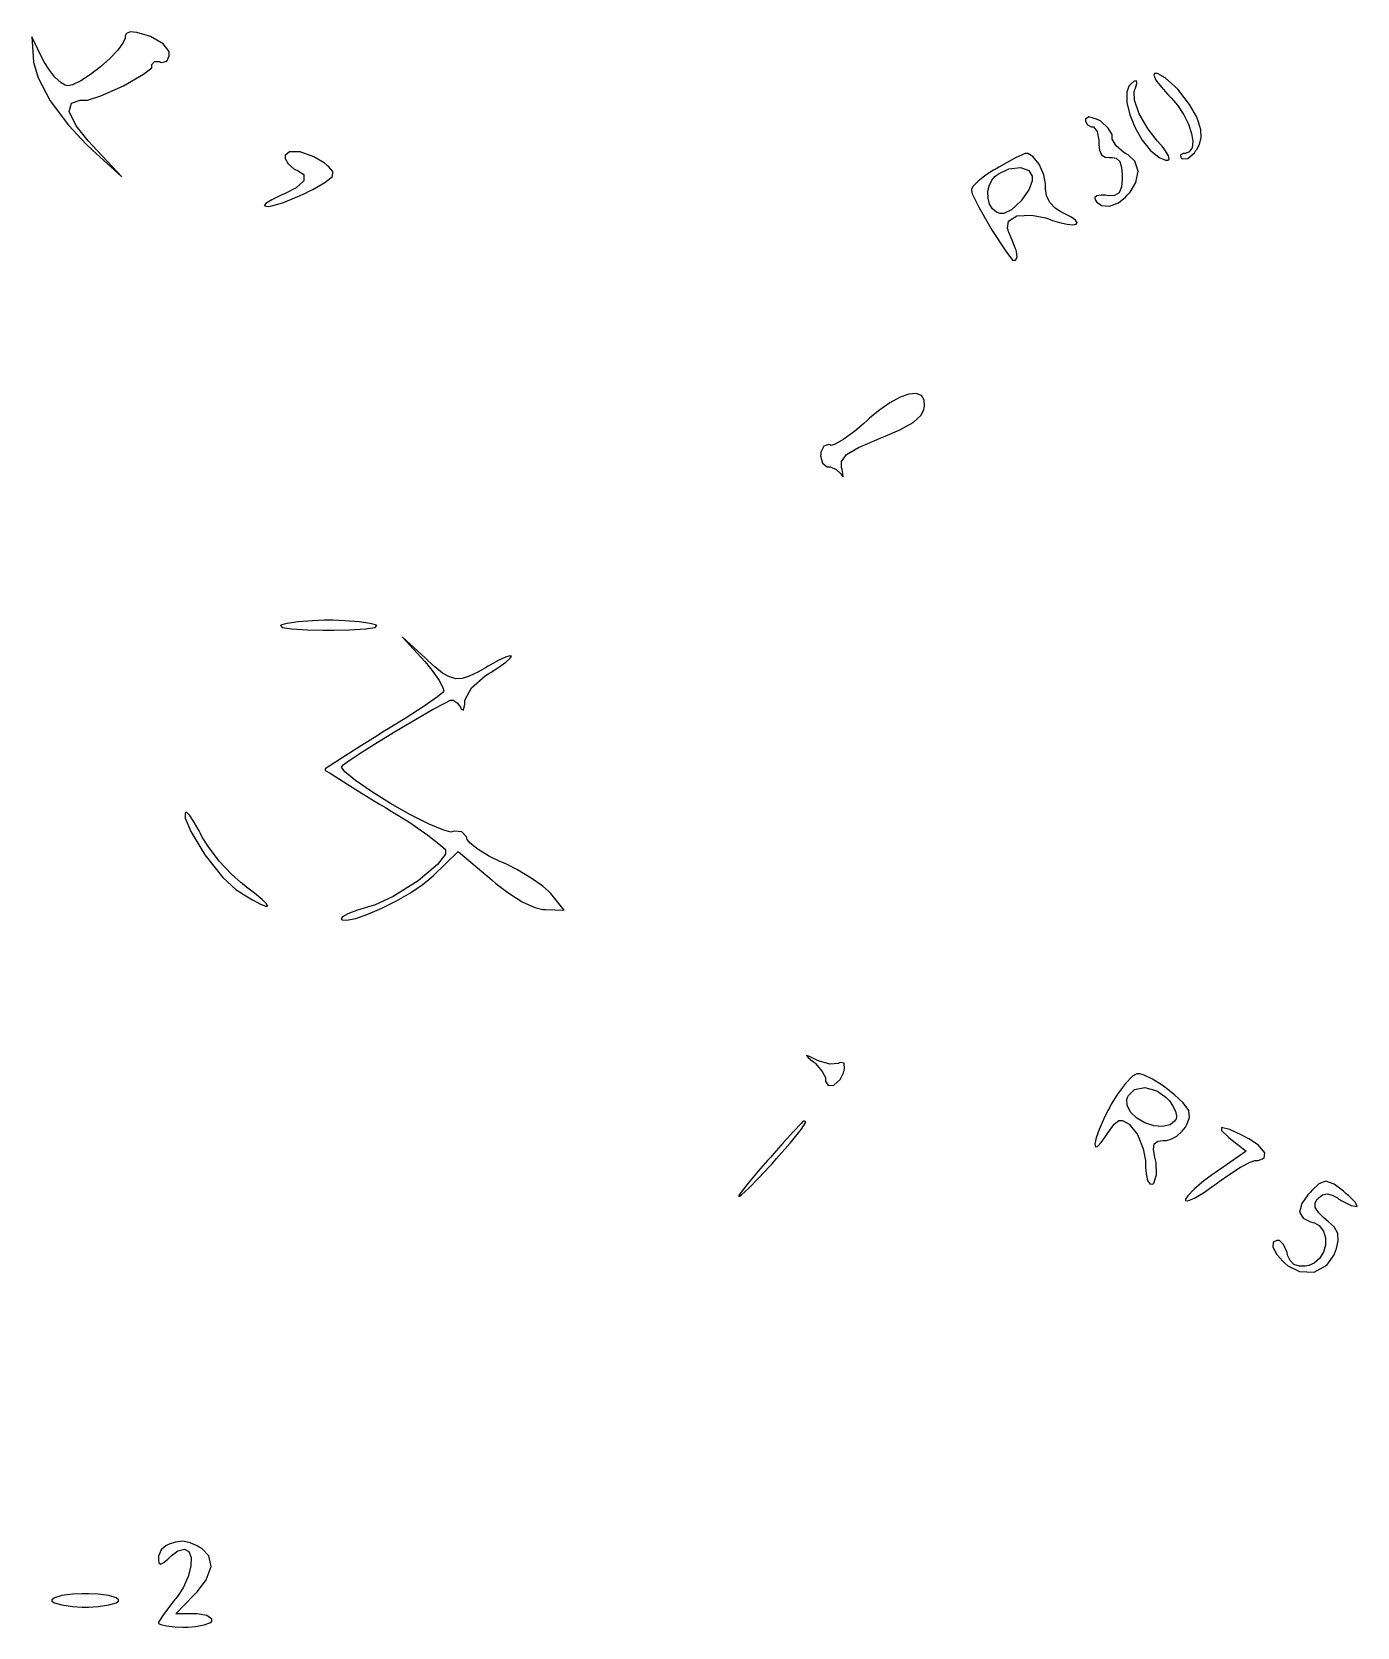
# Model space of a CAD drawing. Extents: x 0 to 8.8, y 0 to 10.9.
# Drawn here: x 4.38 to 8.79, y 0.11 to 5.42 of the extents above; entities that cross this region are included whole.
import ezdxf

# ---------------------------------------------------------------- set-up
doc = ezdxf.new("R2010")
doc.units = 0
doc.layers.get('0').update_dxf_attribs({"linetype": 'CONTINUOUS'})

msp = doc.modelspace()

# ---------------------------------------------------------------- linework, layer by layer
at = {"color": 0}
for p, q in [((4.70469, 5.4241), (4.69254, 5.41932)), ((4.72726, 5.42176), (4.70469, 5.4241)), ((4.41558, 5.32986), (4.37776, 5.40767)), ((4.37776, 5.40767), (4.38222, 5.34099)), ((4.68213, 5.38824), (4.66396, 5.36328)), ((4.68892, 5.40283), (4.68213, 5.38824)), ((4.69254, 5.41932), (4.68892, 5.4106)), ((4.68892, 5.4106), (4.68892, 5.40767)), ((4.68892, 5.40767), (4.68892, 5.40283)), ((4.75358, 5.41488), (4.72726, 5.42176)), ((4.76221, 5.41211), (4.75358, 5.41488)), ((4.77328, 5.40826), (4.76221, 5.41211)), ((4.81554, 5.38433), (4.77328, 5.40826)), ((4.83556, 5.35851), (4.81554, 5.38433)), ((4.38222, 5.34099), (4.38351, 5.3234)), ((4.38351, 5.3234), (4.39903, 5.27149)), ((4.41965, 5.32206), (4.41558, 5.32986)), ((4.43392, 5.29953), (4.41965, 5.32206)), ((4.63753, 5.33544), (4.60607, 5.3074)), ((4.66396, 5.36328), (4.63753, 5.33544)), ((4.77778, 5.31543), (4.78635, 5.32519)), ((4.78635, 5.32519), (4.80274, 5.32493)), ((4.80274, 5.32493), (4.80664, 5.32324)), ((4.80664, 5.32324), (4.81049, 5.32161)), ((4.81049, 5.32161), (4.82693, 5.32656)), ((4.82693, 5.32656), (4.83556, 5.34407)), ((4.83556, 5.34988), (4.83556, 5.35851)), ((4.83556, 5.34407), (4.83556, 5.34988)), ((4.39903, 5.27149), (4.43858, 5.19467)), ((4.45443, 5.27349), (4.43392, 5.29953)), ((4.47493, 5.25461), (4.45443, 5.27349)), ((4.57275, 5.28174), (4.54075, 5.26112)), ((4.60607, 5.3074), (4.57275, 5.28174)), ((4.68332, 5.24436), (4.74951, 5.28282)), ((4.74951, 5.28282), (4.77778, 5.30479)), ((4.77778, 5.31212), (4.77778, 5.31543)), ((4.77778, 5.30479), (4.77778, 5.31212)), ((8.11897, 5.28543), (8.11604, 5.27957)), ((8.11604, 5.27957), (8.12358, 5.26351)), ((8.12001, 5.28543), (8.11897, 5.28543)), ((8.12869, 5.28543), (8.12001, 5.28543)), ((8.12358, 5.26351), (8.14154, 5.23953)), ((8.15474, 5.27078), (8.12869, 5.28543)), ((8.19635, 5.23324), (8.15474, 5.27078)), ((4.48844, 5.24642), (4.47493, 5.25461)), ((4.49333, 5.24544), (4.48844, 5.24642)), ((4.49789, 5.24447), (4.49333, 5.24544)), ((4.51318, 5.24815), (4.49789, 5.24447)), ((4.54075, 5.26112), (4.51318, 5.24815)), ((4.56342, 5.19656), (4.6071, 5.21089)), ((4.6071, 5.21089), (4.68332, 5.24436)), ((8.03321, 5.24333), (8.02604, 5.22353)), ((8.02604, 5.22353), (8.02626, 5.18875)), ((8.03776, 5.24767), (8.03321, 5.24333)), ((8.04085, 5.25108), (8.03776, 5.24767)), ((8.05143, 5.26025), (8.04085, 5.25108)), ((8.05051, 5.22424), (8.05333, 5.2321)), ((8.05214, 5.19706), (8.05051, 5.22424)), ((8.05886, 5.26156), (8.05143, 5.26025)), ((8.05333, 5.2321), (8.05524, 5.23699)), ((8.05524, 5.23699), (8.05963, 5.25206)), ((8.05963, 5.25206), (8.05886, 5.26156)), ((8.14154, 5.23953), (8.16174, 5.21707)), ((8.16174, 5.21707), (8.16889, 5.2099)), ((8.23589, 5.18235), (8.19635, 5.23324)), ((4.43858, 5.19467), (4.4994, 5.11322)), ((4.5019, 5.15853), (4.50965, 5.18707)), ((4.52544, 5.11128), (4.5019, 5.15853)), ((4.50965, 5.18707), (4.53907, 5.19656)), ((4.53907, 5.19656), (4.54889, 5.19656)), ((4.54889, 5.19656), (4.56342, 5.19656)), ((8.02626, 5.18875), (8.03629, 5.14774)), ((8.06749, 5.15158), (8.05214, 5.19706)), ((8.16889, 5.2099), (8.17583, 5.20296)), ((8.17583, 5.20296), (8.19493, 5.18001)), ((8.19493, 5.18001), (8.21619, 5.14817)), ((8.25906, 5.14199), (8.23589, 5.18235)), ((4.4994, 5.11322), (4.55875, 5.04958)), ((4.56543, 5.06108), (4.52544, 5.11128)), ((7.89942, 5.1416), (7.88889, 5.13282)), ((7.88889, 5.13282), (7.88889, 5.12989)), ((7.88889, 5.12989), (7.88889, 5.12608)), ((7.88889, 5.12608), (7.89583, 5.11464)), ((7.89583, 5.11464), (7.90728, 5.10764)), ((7.92551, 5.13379), (7.89942, 5.1416)), ((7.90728, 5.10764), (7.91114, 5.10764)), ((7.91114, 5.10764), (7.91515, 5.10764)), ((7.91515, 5.10764), (7.92719, 5.09185)), ((7.93332, 5.12989), (7.92551, 5.13379)), ((7.9394, 5.12657), (7.93332, 5.12989)), ((7.96468, 5.10379), (7.9394, 5.12657)), ((8.03629, 5.14774), (8.05414, 5.1046)), ((8.05414, 5.1046), (8.07769, 5.06369)), ((8.09739, 5.10026), (8.06749, 5.15158)), ((8.21619, 5.14817), (8.23221, 5.11626)), ((8.23221, 5.11626), (8.24246, 5.08604)), ((8.26443, 5.12765), (8.25906, 5.14199)), ((8.26699, 5.12028), (8.26443, 5.12765)), ((8.27274, 5.09739), (8.26699, 5.12028)), ((4.58003, 5.04546), (4.56543, 5.06108)), ((7.92719, 5.09185), (7.93332, 5.06369)), ((7.93332, 5.06369), (7.93332, 5.05431)), ((7.93332, 5.05431), (7.93332, 5.04833)), ((7.97775, 5.08171), (7.96468, 5.10379)), ((7.97775, 5.07433), (7.97775, 5.08171)), ((7.97775, 5.067), (7.97775, 5.07433)), ((7.99078, 5.04492), (7.97775, 5.067)), ((8.07769, 5.06369), (8.10493, 5.02924)), ((8.12842, 5.06), (8.09739, 5.10026)), ((8.13997, 5.04764), (8.12842, 5.06)), ((8.24246, 5.08604), (8.24664, 5.05935)), ((8.24664, 5.05935), (8.24419, 5.03803)), ((8.26844, 5.04926), (8.27414, 5.07183)), ((8.27414, 5.07183), (8.27274, 5.09739)), ((4.55875, 5.04958), (4.58003, 5.02989)), ((4.67779, 4.94097), (4.58003, 5.04546)), ((4.58003, 5.02989), (4.67779, 4.94097)), ((5.23628, 5.02474), (5.22222, 5.01193)), ((5.22222, 5.01193), (5.22222, 5.00765)), ((5.22222, 5.00765), (5.22222, 5.00179)), ((5.22222, 5.00179), (5.23221, 4.98406)), ((5.27138, 5.02408), (5.23628, 5.02474)), ((5.31685, 5.00803), (5.27138, 5.02408)), ((5.35194, 4.98742), (5.31685, 5.00803)), ((7.65528, 5.00407), (7.62517, 4.98785)), ((7.67828, 5.01486), (7.65528, 5.00407)), ((7.68787, 5.01878), (7.67828, 5.01486)), ((7.69114, 5.01878), (7.68787, 5.01878)), ((7.69667, 5.01878), (7.69114, 5.01878)), ((7.71332, 5.00896), (7.69667, 5.01878)), ((7.73415, 4.98324), (7.71332, 5.00896)), ((7.93332, 5.04833), (7.93549, 5.03043)), ((7.93549, 5.03043), (7.94249, 5.01492)), ((7.94249, 5.01492), (7.95486, 5.00683)), ((7.95486, 5.00683), (7.96875, 5.0051)), ((7.96875, 5.0051), (7.97331, 5.00543)), ((7.97331, 5.00543), (7.97771, 5.00581)), ((7.97771, 5.00581), (7.99138, 5.00319)), ((8.01611, 5.02214), (7.99078, 5.04492)), ((7.99138, 5.00319), (8.00304, 4.9924)), ((8.02225, 5.01878), (8.01611, 5.02214)), ((8.03088, 5.01411), (8.02225, 5.01878)), ((8.05296, 4.99289), (8.03088, 5.01411)), ((8.10493, 5.02924), (8.13379, 5.00543)), ((8.13379, 5.00543), (8.15511, 4.99653)), ((8.14404, 5.04281), (8.13997, 5.04764)), ((8.1556, 5.0275), (8.14404, 5.04281)), ((8.16525, 5.01129), (8.1556, 5.0275)), ((8.16357, 4.99653), (8.16781, 5.00049)), ((8.16781, 5.00049), (8.16525, 5.01129)), ((8.21457, 5.01878), (8.20497, 5.01432)), ((8.20497, 5.01432), (8.20697, 5.0051)), ((8.20697, 5.0051), (8.20888, 5.00319)), ((8.20888, 5.00319), (8.21099, 5.00054)), ((8.21099, 5.00054), (8.22971, 5.00211)), ((8.21778, 5.01878), (8.21457, 5.01878)), ((8.222, 5.01878), (8.21778, 5.01878)), ((8.23469, 5.02393), (8.222, 5.01878)), ((8.22971, 5.00211), (8.25163, 5.0216)), ((8.24419, 5.03803), (8.23469, 5.02393)), ((8.25163, 5.0216), (8.25553, 5.02767)), ((8.25553, 5.02767), (8.25933, 5.03261)), ((8.25933, 5.03261), (8.26844, 5.04926)), ((5.23221, 4.98406), (5.25108, 4.96767)), ((5.25108, 4.96767), (5.25553, 4.96544)), ((5.25553, 4.96544), (5.26303, 4.96272)), ((5.26303, 4.96272), (5.28347, 4.94846)), ((5.28347, 4.94846), (5.2844, 4.92796)), ((5.36219, 4.97879), (5.35194, 4.98742)), ((5.36724, 4.97439), (5.36219, 4.97879)), ((5.38058, 4.95899), (5.36724, 4.97439)), ((5.37944, 4.94211), (5.38058, 4.95899)), ((7.55821, 4.94721), (7.53162, 4.92714)), ((7.58268, 4.96289), (7.55821, 4.94721)), ((7.5911, 4.96767), (7.58268, 4.96289)), ((7.58686, 4.94243), (7.5911, 4.94542)), ((7.5995, 4.97287), (7.5911, 4.96767)), ((7.5911, 4.94542), (7.60058, 4.95231)), ((7.62517, 4.98785), (7.5995, 4.97287)), ((7.60058, 4.95231), (7.63325, 4.96724)), ((7.63325, 4.96724), (7.67193, 4.97271)), ((7.67193, 4.97271), (7.70014, 4.96235)), ((7.70014, 4.96235), (7.7111, 4.94299)), ((7.74951, 4.94754), (7.73415, 4.98324)), ((7.75553, 4.91764), (7.74951, 4.94754)), ((8.00304, 4.9924), (8.00928, 4.972)), ((8.00928, 4.972), (8.01113, 4.94874)), ((8.01113, 4.94874), (8.01113, 4.94097)), ((8.06472, 4.9599), (8.05296, 4.99289)), ((8.05692, 4.92193), (8.06472, 4.9599)), ((8.15511, 4.99653), (8.16222, 4.99653)), ((8.16222, 4.99653), (8.16357, 4.99653)), ((5.25863, 4.90451), (5.22, 4.88428)), ((5.2844, 4.92796), (5.25863, 4.90451)), ((5.28933, 4.88678), (5.30003, 4.89208)), ((5.30003, 4.89208), (5.31364, 4.89925)), ((5.31364, 4.89925), (5.35406, 4.92193)), ((5.35406, 4.92193), (5.37944, 4.94211)), ((7.51421, 4.90956), (7.5084, 4.89953)), ((7.5084, 4.89953), (7.5089, 4.89654)), ((7.5089, 4.89654), (7.51167, 4.88488)), ((7.53162, 4.92714), (7.51421, 4.90956)), ((7.56332, 4.89074), (7.56728, 4.91162)), ((7.56728, 4.91162), (7.57644, 4.93044)), ((7.57644, 4.93044), (7.58686, 4.94243)), ((7.70074, 4.89942), (7.67497, 4.861)), ((7.7111, 4.92725), (7.70074, 4.89942)), ((7.7111, 4.94299), (7.7111, 4.93653)), ((7.7111, 4.93653), (7.7111, 4.92725)), ((7.75553, 4.90767), (7.75553, 4.91764)), ((7.75553, 4.90056), (7.75553, 4.90767)), ((7.7589, 4.87912), (7.75553, 4.90056)), ((8.00906, 4.90722), (8.00136, 4.88743)), ((8.01113, 4.93257), (8.00906, 4.90722)), ((8.01113, 4.94097), (8.01113, 4.93257)), ((8.03717, 4.89003), (8.05692, 4.92193)), ((5.15831, 4.85351), (5.15224, 4.84597)), ((5.15224, 4.84597), (5.15804, 4.84321)), ((5.15804, 4.84321), (5.16, 4.84321)), ((5.17681, 4.86481), (5.15831, 4.85351)), ((5.16, 4.84321), (5.16499, 4.84267)), ((5.16499, 4.84267), (5.18218, 4.84586)), ((5.19906, 4.8756), (5.17681, 4.86481)), ((5.18218, 4.84586), (5.21582, 4.85601)), ((5.20665, 4.87879), (5.19906, 4.8756)), ((5.22, 4.88428), (5.20665, 4.87879)), ((5.21582, 4.85601), (5.25657, 4.87201)), ((5.25657, 4.87201), (5.28933, 4.88678)), ((7.51167, 4.88488), (7.53331, 4.84044)), ((7.53331, 4.84044), (7.57775, 4.76237)), ((7.56413, 4.86963), (7.56332, 4.89074)), ((7.56944, 4.8501), (7.56413, 4.86963)), ((7.57889, 4.83393), (7.56944, 4.8501)), ((7.67497, 4.861), (7.64171, 4.83094)), ((7.76942, 4.85601), (7.7589, 4.87912)), ((7.78737, 4.83708), (7.76942, 4.85601)), ((7.92692, 4.87771), (7.92031, 4.87196)), ((7.92031, 4.87196), (7.92106, 4.86496)), ((7.92106, 4.86496), (7.92219, 4.86322)), ((7.92219, 4.86322), (7.92578, 4.85786)), ((7.92578, 4.85786), (7.9426, 4.84571)), ((7.94065, 4.8801), (7.92692, 4.87771)), ((7.95524, 4.87956), (7.94065, 4.8801)), ((7.9426, 4.84571), (7.96886, 4.84293)), ((7.96001, 4.87879), (7.95524, 4.87956)), ((7.96636, 4.87815), (7.96001, 4.87879)), ((7.98579, 4.87885), (7.96636, 4.87815)), ((7.96886, 4.84293), (7.99843, 4.85476)), ((8.00136, 4.88743), (7.98579, 4.87885)), ((7.99843, 4.85476), (8.02219, 4.87358)), ((8.02219, 4.87358), (8.02886, 4.88097)), ((8.02886, 4.88097), (8.03717, 4.89003)), ((7.59212, 4.82292), (7.57889, 4.83393)), ((7.60465, 4.81879), (7.59212, 4.82292)), ((7.60889, 4.81879), (7.60465, 4.81879)), ((7.61708, 4.81879), (7.60889, 4.81879)), ((7.64171, 4.83094), (7.61708, 4.81879)), ((7.62847, 4.76975), (7.63206, 4.79383)), ((7.63206, 4.79383), (7.66026, 4.81104)), ((7.66026, 4.81104), (7.70888, 4.81326)), ((7.70888, 4.81326), (7.75608, 4.80404)), ((7.75608, 4.80404), (7.77111, 4.79878)), ((7.77111, 4.79878), (7.77881, 4.79596)), ((7.77881, 4.79596), (7.80251, 4.78863)), ((7.80653, 4.82443), (7.78737, 4.83708)), ((7.80251, 4.78863), (7.82796, 4.78293)), ((7.81332, 4.82101), (7.80653, 4.82443)), ((7.81993, 4.81803), (7.81332, 4.82101)), ((7.83946, 4.80789), (7.81993, 4.81803)), ((7.85514, 4.79693), (7.83946, 4.80789)), ((7.86106, 4.78863), (7.85514, 4.79693)), ((7.85801, 4.78326), (7.86106, 4.78863)), ((7.57775, 4.76237), (7.62386, 4.69314)), ((7.63112, 4.76324), (7.62847, 4.76975)), ((7.63276, 4.75879), (7.63112, 4.76324)), ((7.64442, 4.72993), (7.63276, 4.75879)), ((7.82796, 4.78293), (7.84674, 4.78125)), ((7.84674, 4.78125), (7.85801, 4.78326)), ((7.62386, 4.69314), (7.64594, 4.66319)), ((7.65608, 4.70101), (7.64442, 4.72993)), ((7.65776, 4.69656), (7.65608, 4.70101)), ((7.6594, 4.69211), (7.65776, 4.69656)), ((7.66135, 4.67324), (7.6594, 4.69211)), ((7.64594, 4.66319), (7.65332, 4.66319)), ((7.65332, 4.66319), (7.65533, 4.66319)), ((7.65533, 4.66319), (7.66135, 4.67324)), ((7.27083, 4.20622), (7.23671, 4.18778)), ((7.30051, 4.21658), (7.27083, 4.20622)), ((7.3246, 4.21858), (7.30051, 4.21658)), ((7.34185, 4.21208), (7.3246, 4.21858)), ((7.35107, 4.19667), (7.34185, 4.21208)), ((7.19933, 4.16151), (7.16943, 4.13656)), ((7.23671, 4.18778), (7.19933, 4.16151)), ((7.34065, 4.14675), (7.35032, 4.16558)), ((7.35032, 4.16558), (7.35113, 4.1721)), ((7.35211, 4.17806), (7.35107, 4.19667)), ((7.35113, 4.1721), (7.35211, 4.17806)), ((7.15033, 4.11887), (7.12022, 4.09364)), ((7.16, 4.12765), (7.15033, 4.11887)), ((7.16943, 4.13656), (7.16, 4.12765)), ((7.22092, 4.07639), (7.26981, 4.09776)), ((7.26981, 4.09776), (7.3144, 4.12267)), ((7.3144, 4.12267), (7.34065, 4.14675)), ((7.01639, 4.04378), (7.00667, 4.02339)), ((7.03386, 4.04932), (7.01639, 4.04378)), ((7.03776, 4.04764), (7.03386, 4.04932)), ((7.0409, 4.04611), (7.03776, 4.04764)), ((7.05496, 4.05051), (7.0409, 4.04611)), ((7.08388, 4.06685), (7.05496, 4.05051)), ((7.12022, 4.09364), (7.08388, 4.06685)), ((7.13243, 4.0389), (7.18625, 4.0625)), ((7.18625, 4.0625), (7.20443, 4.06988)), ((7.20443, 4.06988), (7.22092, 4.07639)), ((7.00667, 4.01654), (7.00608, 4.01101)), ((7.00608, 4.01101), (7.01247, 3.98714)), ((7.00667, 4.02339), (7.00667, 4.01654)), ((7.07601, 3.99274), (7.0919, 4.01519)), ((7.07607, 3.97194), (7.07601, 3.99274)), ((7.0919, 4.01519), (7.13243, 4.0389)), ((7.01247, 3.98714), (7.0281, 3.97433)), ((7.0281, 3.97433), (7.03331, 3.97433)), ((7.03331, 3.97433), (7.03939, 3.97433)), ((7.03939, 3.97433), (7.05778, 3.96604)), ((7.05778, 3.96604), (7.07389, 3.95101)), ((7.07389, 3.95101), (7.07557, 3.94764)), ((7.07557, 3.94764), (7.07628, 3.9459)), ((7.07781, 3.96544), (7.07607, 3.97194)), ((7.07628, 3.9459), (7.08083, 3.94157)), ((7.07883, 3.95958), (7.07781, 3.96544)), ((7.08083, 3.94157), (7.07883, 3.95958)), ((5.26497, 3.45768), (5.22786, 3.45199)), ((5.31288, 3.46169), (5.26497, 3.45768)), ((5.35319, 3.46322), (5.31288, 3.46169)), ((5.36664, 3.46322), (5.35319, 3.46322)), ((5.38004, 3.46322), (5.36664, 3.46322)), ((5.42036, 3.46169), (5.38004, 3.46322)), ((5.46832, 3.45768), (5.42036, 3.46169)), ((5.50543, 3.45199), (5.46832, 3.45768)), ((5.2105, 3.44764), (5.20665, 3.44542)), ((5.20665, 3.44542), (5.20665, 3.44542)), ((5.20665, 3.44542), (5.21164, 3.43929)), ((5.22786, 3.45199), (5.2105, 3.44764)), ((5.21164, 3.43929), (5.24333, 3.43435)), ((5.24333, 3.43435), (5.2966, 3.4311)), ((5.2966, 3.4311), (5.34912, 3.4299)), ((5.34912, 3.4299), (5.36664, 3.4299)), ((5.36664, 3.4299), (5.38411, 3.4299)), ((5.38411, 3.4299), (5.43664, 3.4311)), ((5.43664, 3.4311), (5.48996, 3.43435)), ((5.48996, 3.43435), (5.52165, 3.43929)), ((5.52279, 3.44764), (5.50543, 3.45199)), ((5.52165, 3.43929), (5.52669, 3.44542)), ((5.52669, 3.44542), (5.52279, 3.44764)), ((5.52669, 3.44542), (5.52669, 3.44542)), ((5.68892, 3.33653), (5.61111, 3.40767)), ((5.61111, 3.40767), (5.68668, 3.32542)), ((5.68668, 3.32542), (5.69379, 3.31749)), ((5.69667, 3.32932), (5.68892, 3.33653)), ((5.69379, 3.31749), (5.71419, 3.29264)), ((5.72043, 3.30811), (5.69667, 3.32932)), ((5.74653, 3.28743), (5.72043, 3.30811)), ((5.88921, 3.3049), (5.86328, 3.29031)), ((5.89779, 3.3099), (5.88921, 3.3049)), ((5.90603, 3.31478), (5.89779, 3.3099)), ((5.93137, 3.32867), (5.90603, 3.31478)), ((5.90847, 3.29058), (5.93343, 3.30686)), ((5.95562, 3.34017), (5.93137, 3.32867)), ((5.93343, 3.30686), (5.95714, 3.32394)), ((5.97032, 3.34494), (5.95562, 3.34017)), ((5.95714, 3.32394), (5.97114, 3.33637)), ((5.97553, 3.34353), (5.97032, 3.34494)), ((5.97114, 3.33637), (5.97553, 3.34353)), ((5.71419, 3.29264), (5.73525, 3.26297)), ((5.73525, 3.26297), (5.74756, 3.23953)), ((5.76904, 3.27425), (5.74653, 3.28743)), ((5.78999, 3.26824), (5.76904, 3.27425)), ((5.81136, 3.26915), (5.78999, 3.26824)), ((5.83513, 3.27658), (5.81136, 3.26915)), ((5.86328, 3.29031), (5.83513, 3.27658)), ((5.8425, 3.23768), (5.88775, 3.27821)), ((5.88775, 3.27821), (5.90001, 3.28543)), ((5.90001, 3.28543), (5.90847, 3.29058)), ((5.72917, 3.20833), (5.6844, 3.17686)), ((5.74724, 3.22265), (5.72917, 3.20833)), ((5.74892, 3.22542), (5.74724, 3.22265)), ((5.74756, 3.23953), (5.75032, 3.22792)), ((5.75032, 3.22792), (5.74892, 3.22542)), ((5.75624, 3.18804), (5.77235, 3.19656)), ((5.77235, 3.19656), (5.77778, 3.19656)), ((5.77778, 3.19656), (5.78201, 3.19656)), ((5.78201, 3.19656), (5.79471, 3.18826)), ((5.81999, 3.18989), (5.82053, 3.1971)), ((5.81999, 3.18343), (5.81999, 3.18989)), ((5.82053, 3.1971), (5.8425, 3.23768)), ((5.6844, 3.17686), (5.62136, 3.13579)), ((5.65603, 3.13282), (5.71326, 3.16531)), ((5.71326, 3.16531), (5.75624, 3.18804)), ((5.79471, 3.18826), (5.8055, 3.17324)), ((5.8055, 3.17324), (5.80664, 3.16986)), ((5.80664, 3.16986), (5.80751, 3.16786)), ((5.80751, 3.16786), (5.81581, 3.16407)), ((5.81581, 3.16407), (5.81999, 3.18343)), ((5.52806, 3.05593), (5.5919, 3.09489)), ((5.54665, 3.0899), (5.5281, 3.0785)), ((5.56549, 3.10113), (5.54665, 3.0899)), ((5.62136, 3.13579), (5.56549, 3.10113)), ((5.5919, 3.09489), (5.65603, 3.13282)), ((5.47271, 3.04389), (5.41194, 3.00521)), ((5.47179, 3.02035), (5.52806, 3.05593)), ((5.5281, 3.0785), (5.47271, 3.04389)), ((5.37071, 2.97771), (5.35558, 2.96853)), ((5.41194, 3.00521), (5.37071, 2.97771)), ((5.41114, 2.97657), (5.41456, 2.9815)), ((5.41456, 2.9815), (5.43039, 2.9924)), ((5.43039, 2.9924), (5.47179, 3.02035)), ((5.35558, 2.96853), (5.35558, 2.96544)), ((5.35558, 2.96544), (5.35558, 2.96263)), ((5.35558, 2.96263), (5.37147, 2.9541)), ((5.37147, 2.9541), (5.41471, 2.92626)), ((5.40978, 2.97407), (5.41114, 2.97657)), ((5.42068, 2.9585), (5.40978, 2.97407)), ((5.41471, 2.92626), (5.47835, 2.88639)), ((5.45594, 2.92882), (5.42068, 2.9585)), ((5.50928, 2.89204), (5.45594, 2.92882)), ((5.47835, 2.88639), (5.53618, 2.85064)), ((5.57303, 2.85271), (5.50928, 2.89204)), ((4.89279, 2.8234), (4.88889, 2.81999)), ((4.88889, 2.81999), (4.88889, 2.81879)), ((4.88889, 2.81879), (4.88889, 2.80399)), ((4.9036, 2.81213), (4.89279, 2.8234)), ((5.53618, 2.85064), (5.55556, 2.83876)), ((5.55556, 2.83876), (5.57531, 2.82731)), ((5.63965, 2.81521), (5.57303, 2.85271)), ((5.57531, 2.82731), (5.63363, 2.7909)), ((4.88889, 2.80399), (4.90739, 2.75939)), ((4.91982, 2.78754), (4.9036, 2.81213)), ((4.93511, 2.76107), (4.91982, 2.78754)), ((5.63363, 2.7909), (5.69721, 2.7474)), ((5.70139, 2.78407), (5.63965, 2.81521)), ((5.75071, 2.76378), (5.70139, 2.78407)), ((4.90739, 2.75939), (4.95389, 2.68158)), ((4.94, 2.75211), (4.93511, 2.76107)), ((4.94553, 2.7405), (4.94, 2.75211)), ((4.96631, 2.70757), (4.94553, 2.7405)), ((5.69721, 2.7474), (5.7399, 2.71349)), ((5.7399, 2.71349), (5.75553, 2.69917)), ((5.77339, 2.75717), (5.75071, 2.76378)), ((5.78, 2.75879), (5.77339, 2.75717)), ((5.78608, 2.76047), (5.78, 2.75879)), ((5.81082, 2.75771), (5.78608, 2.76047)), ((5.82553, 2.7416), (5.81082, 2.75771)), ((5.82667, 2.73654), (5.82553, 2.7416)), ((5.82775, 2.7321), (5.82667, 2.73654)), ((5.83854, 2.71994), (5.82775, 2.7321)), ((5.86524, 2.69879), (5.83854, 2.71994)), ((4.95389, 2.68158), (5.01449, 2.60628)), ((5.00217, 2.66075), (4.96631, 2.70757)), ((5.04308, 2.61681), (5.00217, 2.66075)), ((5.71556, 2.61208), (5.79779, 2.69211)), ((5.75553, 2.68317), (5.7296, 2.64958)), ((5.75553, 2.69917), (5.75553, 2.69433)), ((5.75553, 2.69433), (5.75553, 2.68317)), ((5.79779, 2.69211), (5.91114, 2.59657)), ((5.90321, 2.67594), (5.86524, 2.69879)), ((5.93722, 2.65918), (5.90321, 2.67594)), ((5.94889, 2.65435), (5.93722, 2.65918)), ((5.01449, 2.60628), (5.05854, 2.56435)), ((5.07351, 2.58919), (5.04308, 2.61681)), ((5.7296, 2.64958), (5.66499, 2.59435)), ((5.70768, 2.60449), (5.71556, 2.61208)), ((5.96099, 2.64919), (5.94889, 2.65435)), ((5.99631, 2.63118), (5.96099, 2.64919)), ((6.04194, 2.60406), (5.99631, 2.63118)), ((5.05854, 2.56435), (5.07557, 2.55431)), ((5.08442, 2.581), (5.07351, 2.58919)), ((5.07557, 2.55431), (5.08479, 2.54856)), ((5.09337, 2.57422), (5.08442, 2.581)), ((5.11996, 2.55333), (5.09337, 2.57422)), ((5.14492, 2.53217), (5.11996, 2.55333)), ((5.66499, 2.59435), (5.58117, 2.54249)), ((5.59229, 2.52778), (5.63949, 2.55518)), ((5.63949, 2.55518), (5.68175, 2.58388)), ((5.68175, 2.58388), (5.70768, 2.60449)), ((5.91114, 2.59657), (5.92372, 2.58594)), ((5.92372, 2.58594), (5.96322, 2.55599)), ((5.96322, 2.55599), (6.01161, 2.52518)), ((6.08046, 2.57656), (6.04194, 2.60406)), ((6.10092, 2.55892), (6.08046, 2.57656)), ((6.10667, 2.55208), (6.10092, 2.55892)), ((6.1511, 2.49653), (6.10667, 2.55208)), ((5.08479, 2.54856), (5.11296, 2.53168)), ((5.11296, 2.53168), (5.14008, 2.51699)), ((5.14008, 2.51699), (5.1569, 2.50987)), ((5.15935, 2.51768), (5.14492, 2.53217)), ((5.1569, 2.50987), (5.16331, 2.51019)), ((5.16331, 2.51019), (5.15935, 2.51768)), ((5.48817, 2.50499), (5.45979, 2.49582)), ((5.49778, 2.50765), (5.48817, 2.50499)), ((5.49767, 2.48329), (5.54383, 2.50325)), ((5.51932, 2.51378), (5.49778, 2.50765)), ((5.58117, 2.54249), (5.51932, 2.51378)), ((5.54383, 2.50325), (5.59229, 2.52778)), ((6.01161, 2.52518), (6.05419, 2.50564)), ((6.05419, 2.50564), (6.08018, 2.49875)), ((6.08018, 2.49875), (6.08886, 2.49875)), ((6.08886, 2.49875), (6.1511, 2.49653)), ((5.41308, 2.47456), (5.40842, 2.46838)), ((5.40842, 2.46838), (5.4089, 2.46767)), ((5.4089, 2.46767), (5.41174, 2.46506)), ((5.41174, 2.46506), (5.4266, 2.46386)), ((5.43083, 2.48432), (5.41308, 2.47456)), ((5.4266, 2.46386), (5.45742, 2.46963)), ((5.45979, 2.49582), (5.43083, 2.48432)), ((5.45742, 2.46963), (5.49767, 2.48329)), ((6.96913, 2.00896), (6.95915, 2.01243)), ((6.95915, 2.01243), (6.96457, 2.00629)), ((6.96457, 2.00629), (6.97944, 1.99397)), ((6.98893, 1.99968), (6.96913, 2.00896)), ((6.97944, 1.99397), (6.98443, 1.9899)), ((6.98443, 1.9899), (6.98942, 1.98546)), ((6.99556, 1.99653), (6.98893, 1.99968)), ((6.98942, 1.98546), (7.01079, 1.95936)), ((7.00222, 1.99322), (6.99556, 1.99653)), ((7.03722, 1.98383), (7.00222, 1.99322)), ((7.06554, 1.98546), (7.03722, 1.98383)), ((7.0689, 1.98768), (7.06554, 1.98546)), ((7.07183, 1.98936), (7.0689, 1.98768)), ((7.08496, 1.98714), (7.07183, 1.98936)), ((7.08442, 1.96322), (7.08604, 1.96875)), ((7.08604, 1.96875), (7.08496, 1.98714)), ((7.01079, 1.95936), (7.02225, 1.93896)), ((7.02225, 1.93896), (7.02225, 1.93213)), ((7.02225, 1.93213), (7.02225, 1.92725)), ((7.02225, 1.92725), (7.03071, 1.9126)), ((7.03071, 1.9126), (7.04997, 1.91433)), ((7.04997, 1.91433), (7.07096, 1.93278)), ((7.07096, 1.93278), (7.0829, 1.95529)), ((7.0829, 1.95529), (7.08442, 1.96322)), ((8.02165, 1.9196), (7.99507, 1.88368)), ((8.04574, 1.94347), (8.02165, 1.9196)), ((8.05974, 1.9521), (8.04574, 1.94347)), ((8.06446, 1.9521), (8.05974, 1.9521)), ((8.06944, 1.9521), (8.06446, 1.9521)), ((8.08458, 1.9471), (8.06944, 1.9521)), ((8.11247, 1.93354), (8.08458, 1.9471)), ((8.1441, 1.91368), (8.11247, 1.93354)), ((7.99507, 1.88368), (7.97483, 1.85032)), ((8.02681, 1.8666), (8.02886, 1.87213)), ((8.02724, 1.84739), (8.02681, 1.8666)), ((8.02886, 1.87213), (8.03201, 1.87989)), ((8.03201, 1.87989), (8.05192, 1.89893)), ((8.05192, 1.89893), (8.08664, 1.90631)), ((8.08664, 1.90631), (8.12636, 1.89497)), ((8.12636, 1.89497), (8.15642, 1.87424)), ((8.16797, 1.89621), (8.1441, 1.91368)), ((8.15642, 1.87424), (8.16444, 1.86546)), ((8.16444, 1.86546), (8.16846, 1.86106)), ((8.17557, 1.88986), (8.16797, 1.89621)), ((8.16846, 1.86106), (8.17888, 1.84631)), ((8.18554, 1.88157), (8.17557, 1.88986)), ((8.21442, 1.85504), (8.18554, 1.88157)), ((7.9636, 1.82921), (7.94889, 1.79986)), ((7.96892, 1.83876), (7.9636, 1.82921)), ((7.97483, 1.85032), (7.96892, 1.83876)), ((8.03851, 1.82411), (8.02724, 1.84739)), ((8.05935, 1.80382), (8.03851, 1.82411)), ((8.17888, 1.84631), (8.18832, 1.82715)), ((8.18832, 1.82715), (8.19189, 1.81049)), ((8.19189, 1.81049), (8.1906, 1.80094)), ((8.23335, 1.82937), (8.21442, 1.85504)), ((8.23557, 1.80615), (8.23335, 1.82937)), ((6.91553, 1.75933), (6.88108, 1.72125)), ((6.90424, 1.72032), (6.94108, 1.76574)), ((6.94, 1.785), (6.91553, 1.75933)), ((6.94829, 1.79432), (6.94, 1.785)), ((6.94108, 1.76574), (6.95632, 1.78993)), ((6.95111, 1.79432), (6.94829, 1.79432)), ((6.95193, 1.7946), (6.95111, 1.79432)), ((6.95632, 1.78993), (6.95193, 1.7946)), ((7.93408, 1.76585), (7.92449, 1.73822)), ((7.94889, 1.79986), (7.93408, 1.76585)), ((7.96001, 1.74989), (7.96386, 1.75657)), ((7.96386, 1.75657), (7.98469, 1.78326)), ((7.98469, 1.78326), (7.99951, 1.79656)), ((7.99951, 1.79656), (8.00444, 1.79656)), ((8.00444, 1.79656), (8.01193, 1.79656)), ((8.01193, 1.79656), (8.0345, 1.78336)), ((8.0345, 1.78336), (8.06164, 1.74908)), ((8.08637, 1.78797), (8.05935, 1.80382)), ((8.11615, 1.77806), (8.08637, 1.78797)), ((8.14546, 1.77556), (8.11615, 1.77806)), ((8.17079, 1.78201), (8.14546, 1.77556)), ((8.18587, 1.79372), (8.17079, 1.78201)), ((8.18892, 1.79878), (8.18587, 1.79372)), ((8.1906, 1.80094), (8.18892, 1.79878)), ((8.19303, 1.74436), (8.2111, 1.75993)), ((8.2111, 1.75993), (8.2219, 1.77371)), ((8.2219, 1.77371), (8.22444, 1.77875)), ((8.22444, 1.77875), (8.22786, 1.78526)), ((8.22786, 1.78526), (8.23557, 1.80615)), ((8.36925, 1.76557), (8.3419, 1.77268)), ((8.3419, 1.77268), (8.3425, 1.76226)), ((8.3425, 1.76226), (8.36513, 1.74072)), ((8.40924, 1.74767), (8.36925, 1.76557)), ((6.88108, 1.72125), (6.85021, 1.68608)), ((6.85954, 1.66906), (6.90424, 1.72032)), ((7.92449, 1.73822), (7.92025, 1.71853)), ((7.92025, 1.71853), (7.9216, 1.70833)), ((7.9216, 1.70833), (7.92854, 1.70915)), ((7.92854, 1.70915), (7.94129, 1.7225)), ((7.94129, 1.7225), (7.95562, 1.74289)), ((7.95562, 1.74289), (7.96001, 1.74989)), ((8.06164, 1.74908), (8.08128, 1.70188)), ((8.08128, 1.70188), (8.08886, 1.66292)), ((8.11583, 1.69894), (8.11774, 1.71847)), ((8.11774, 1.71847), (8.12967, 1.72765)), ((8.12967, 1.72765), (8.1474, 1.72988)), ((8.1474, 1.72988), (8.15332, 1.72988)), ((8.15332, 1.72988), (8.15821, 1.72988)), ((8.15821, 1.72988), (8.17285, 1.73378)), ((8.17285, 1.73378), (8.19303, 1.74436)), ((8.36513, 1.74072), (8.37332, 1.73432)), ((8.37332, 1.73432), (8.42443, 1.69433)), ((8.42219, 1.741), (8.40924, 1.74767)), ((8.43349, 1.73535), (8.42219, 1.741)), ((8.46522, 1.71386), (8.43349, 1.73535)), ((8.48665, 1.68881), (8.46522, 1.71386)), ((6.82932, 1.66287), (6.79801, 1.62761)), ((6.84, 1.67432), (6.82932, 1.66287)), ((6.83393, 1.64046), (6.84446, 1.65213)), ((6.85021, 1.68608), (6.84, 1.67432)), ((6.84446, 1.65213), (6.85954, 1.66906)), ((8.08886, 1.66292), (8.08886, 1.6499)), ((8.08886, 1.6499), (8.08886, 1.64193)), ((8.12022, 1.67372), (8.11583, 1.69894)), ((8.12224, 1.66542), (8.12022, 1.67372)), ((8.12386, 1.65597), (8.12224, 1.66542)), ((8.12528, 1.61464), (8.12386, 1.65597)), ((8.42443, 1.69433), (8.32221, 1.62321)), ((8.40528, 1.64019), (8.43722, 1.65701)), ((8.43722, 1.65701), (8.45264, 1.66319)), ((8.45264, 1.66319), (8.45779, 1.66319)), ((8.45779, 1.66319), (8.46451, 1.66319)), ((8.46451, 1.66319), (8.48469, 1.67036)), ((8.48469, 1.67036), (8.48665, 1.68881)), ((6.79801, 1.62761), (6.76417, 1.58713)), ((6.76639, 1.57021), (6.80176, 1.60607)), ((6.80176, 1.60607), (6.83393, 1.64046)), ((8.08886, 1.64193), (8.0905, 1.618)), ((8.0905, 1.618), (8.09521, 1.59603)), ((8.09521, 1.59603), (8.10292, 1.5849)), ((8.11664, 1.58768), (8.12528, 1.61464)), ((8.31218, 1.61643), (8.28315, 1.59463)), ((8.32221, 1.62321), (8.31218, 1.61643)), ((8.33464, 1.59321), (8.36615, 1.61546)), ((8.36615, 1.61546), (8.40528, 1.64019)), ((6.74154, 1.55746), (6.73335, 1.54682)), ((6.73335, 1.54324), (6.74224, 1.54807)), ((6.73335, 1.54682), (6.73335, 1.54324)), ((6.73335, 1.54324), (6.73335, 1.54324)), ((6.76417, 1.58713), (6.74154, 1.55746)), ((6.74224, 1.54807), (6.76639, 1.57021)), ((8.10292, 1.5849), (8.11128, 1.58431)), ((8.11128, 1.58431), (8.11333, 1.58544)), ((8.11333, 1.58544), (8.11664, 1.58768)), ((8.22999, 1.54482), (8.22222, 1.53364)), ((8.25136, 1.56743), (8.22999, 1.54482)), ((8.28315, 1.59463), (8.25136, 1.56743)), ((8.2525, 1.53771), (8.285, 1.5574)), ((8.285, 1.5574), (8.31478, 1.57818)), ((8.31478, 1.57818), (8.32443, 1.58544)), ((8.32443, 1.58544), (8.33464, 1.59321)), ((8.62993, 1.54801), (8.60975, 1.51937)), ((8.63781, 1.55653), (8.62993, 1.54801)), ((8.64438, 1.56412), (8.63781, 1.55653)), ((8.66624, 1.58524), (8.64438, 1.56412)), ((8.69026, 1.59435), (8.66624, 1.58524)), ((8.66764, 1.53976), (8.67893, 1.54779)), ((8.67893, 1.54779), (8.69385, 1.55126)), ((8.71804, 1.58344), (8.69026, 1.59435)), ((8.69385, 1.55126), (8.71132, 1.54688)), ((8.71132, 1.54688), (8.72808, 1.53787)), ((8.74815, 1.56033), (8.71804, 1.58344)), ((8.75776, 1.55208), (8.74815, 1.56033)), ((8.766, 1.54536), (8.75776, 1.55208)), ((8.7889, 1.52279), (8.766, 1.54536)), ((8.22222, 1.53364), (8.22222, 1.52989)), ((8.22222, 1.52989), (8.22222, 1.52946)), ((8.22222, 1.52946), (8.23036, 1.528)), ((8.23036, 1.528), (8.2525, 1.53771)), ((8.60975, 1.51937), (8.60215, 1.49072)), ((8.60215, 1.49072), (8.61458, 1.47)), ((8.65419, 1.52171), (8.66129, 1.53347)), ((8.6544, 1.50603), (8.65419, 1.52171)), ((8.66629, 1.48779), (8.6544, 1.50603)), ((8.66129, 1.53347), (8.66444, 1.53657)), ((8.66444, 1.53657), (8.66764, 1.53976)), ((8.72808, 1.53787), (8.73335, 1.53435)), ((8.73335, 1.53435), (8.74328, 1.52826)), ((8.74328, 1.52826), (8.77463, 1.51243)), ((8.77463, 1.51243), (8.79389, 1.50906)), ((8.79389, 1.50906), (8.7889, 1.52279)), ((8.61458, 1.47), (8.63829, 1.45856)), ((8.63829, 1.45856), (8.64665, 1.45654)), ((8.64665, 1.45654), (8.65224, 1.45508)), ((8.65224, 1.45508), (8.66781, 1.44564)), ((8.68457, 1.4706), (8.66629, 1.48779)), ((8.66781, 1.44564), (8.68164, 1.42774)), ((8.69114, 1.46544), (8.68457, 1.4706)), ((8.69797, 1.45996), (8.69114, 1.46544)), ((8.71724, 1.44168), (8.69797, 1.45996)), ((8.72999, 1.41992), (8.71724, 1.44168)), ((8.51421, 1.3904), (8.51303, 1.37381)), ((8.52686, 1.39654), (8.51421, 1.3904)), ((8.53108, 1.39654), (8.52686, 1.39654)), ((8.53538, 1.39654), (8.53108, 1.39654)), ((8.54829, 1.38325), (8.53538, 1.39654)), ((8.56054, 1.35655), (8.54829, 1.38325)), ((8.68164, 1.42774), (8.68837, 1.40539)), ((8.68837, 1.40539), (8.68832, 1.38102)), ((8.72493, 1.3693), (8.73112, 1.39486)), ((8.73112, 1.39486), (8.72999, 1.41992)), ((8.51303, 1.37381), (8.52642, 1.34972)), ((8.52642, 1.34972), (8.54601, 1.32758)), ((8.56222, 1.34988), (8.56054, 1.35655)), ((8.56364, 1.34451), (8.56222, 1.34988)), ((8.57069, 1.32899), (8.56364, 1.34451)), ((8.66911, 1.33594), (8.65067, 1.3202)), ((8.68181, 1.35704), (8.66911, 1.33594)), ((8.68832, 1.38102), (8.68181, 1.35704)), ((8.69331, 1.31413), (8.71783, 1.34831)), ((8.71783, 1.34831), (8.72222, 1.361)), ((8.72222, 1.361), (8.72493, 1.3693)), ((8.54601, 1.32758), (8.55333, 1.32102)), ((8.55333, 1.32102), (8.56358, 1.31185)), ((8.56358, 1.31185), (8.60221, 1.29291)), ((8.58361, 1.31603), (8.57069, 1.32899)), ((8.60189, 1.31055), (8.58361, 1.31603)), ((8.62061, 1.31109), (8.60189, 1.31055)), ((8.60221, 1.29291), (8.6511, 1.29102)), ((8.62668, 1.31212), (8.62061, 1.31109)), ((8.63282, 1.31288), (8.62668, 1.31212)), ((8.65067, 1.3202), (8.63282, 1.31288)), ((8.6511, 1.29102), (8.69331, 1.31413)), ((4.82497, 0.379883), (4.8086, 0.364638)), ((4.82889, 0.380968), (4.82497, 0.379883)), ((4.83567, 0.383843), (4.82889, 0.380968)), ((4.85678, 0.390896), (4.83567, 0.383843)), ((4.88053, 0.3935), (4.85678, 0.390896)), ((4.90511, 0.388238), (4.88053, 0.3935)), ((4.92811, 0.378256), (4.90511, 0.388238)), ((4.93554, 0.374349), (4.92811, 0.378256)), ((4.94456, 0.36914), (4.93554, 0.374349)), ((4.8086, 0.364638), (4.80003, 0.343588)), ((4.80003, 0.343588), (4.80003, 0.336535)), ((4.80003, 0.336535), (4.80003, 0.332844)), ((4.80003, 0.332844), (4.80117, 0.321615)), ((4.80117, 0.321615), (4.8061, 0.31684)), ((4.8061, 0.31684), (4.81685, 0.322538)), ((4.81685, 0.322538), (4.831, 0.334581)), ((4.831, 0.334581), (4.83556, 0.338758)), ((4.83556, 0.338758), (4.84185, 0.345269)), ((4.84185, 0.345269), (4.86399, 0.361762)), ((4.86399, 0.361762), (4.88585, 0.367567)), ((4.88585, 0.367567), (4.90067, 0.359104)), ((4.90067, 0.359104), (4.90804, 0.339085)), ((4.90804, 0.339085), (4.90761, 0.310439)), ((4.96712, 0.345594), (4.94456, 0.36914)), ((4.97499, 0.309353), (4.96712, 0.345594)), ((4.89899, 0.275987), (4.88172, 0.238607)), ((4.90761, 0.310439), (4.89899, 0.275987)), ((4.95865, 0.265571), (4.97499, 0.309353)), ((4.47749, 0.212674), (4.45335, 0.205675)), ((4.51286, 0.217176), (4.47749, 0.212674)), ((4.54486, 0.21875), (4.51286, 0.217176)), ((4.55556, 0.21875), (4.54486, 0.21875)), ((4.5664, 0.21875), (4.55556, 0.21875)), ((4.59912, 0.217176), (4.5664, 0.21875)), ((4.63444, 0.212674), (4.59912, 0.217176)), ((4.65804, 0.205675), (4.63444, 0.212674)), ((4.85781, 0.152126), (4.91775, 0.214301)), ((4.88172, 0.238607), (4.8629, 0.209744)), ((4.91775, 0.214301), (4.9291, 0.226019)), ((4.9291, 0.226019), (4.95865, 0.265571)), ((4.45335, 0.205675), (4.44444, 0.198839)), ((4.44444, 0.198839), (4.44444, 0.19656)), ((4.44444, 0.19656), (4.44444, 0.194553)), ((4.44444, 0.194553), (4.45335, 0.188422)), ((4.45335, 0.188422), (4.47749, 0.181315)), ((4.47749, 0.181315), (4.51286, 0.176269)), ((4.51286, 0.176269), (4.54486, 0.174317)), ((4.54486, 0.174317), (4.55556, 0.174317)), ((4.55556, 0.174317), (4.5664, 0.174317)), ((4.5664, 0.174317), (4.59912, 0.176269)), ((4.59912, 0.176269), (4.63444, 0.181315)), ((4.63444, 0.181315), (4.65804, 0.188422)), ((4.66667, 0.198839), (4.65804, 0.205675)), ((4.65804, 0.188422), (4.66667, 0.194553)), ((4.66667, 0.19656), (4.66667, 0.198839)), ((4.66667, 0.194553), (4.66667, 0.19656)), ((4.83371, 0.173503), (4.81608, 0.14936)), ((4.84999, 0.194282), (4.83371, 0.173503)), ((4.85558, 0.20101), (4.84999, 0.194282)), ((4.8629, 0.209744), (4.85558, 0.20101)), ((4.80431, 0.131022), (4.80003, 0.123535)), ((4.80003, 0.123535), (4.80003, 0.120985)), ((4.80003, 0.120985), (4.80003, 0.119792)), ((4.80003, 0.119792), (4.80701, 0.116102)), ((4.81608, 0.14936), (4.80431, 0.131022)), ((4.80701, 0.116102), (4.82611, 0.111816)), ((4.82611, 0.111816), (4.85433, 0.108832)), ((4.85433, 0.108832), (4.88021, 0.107639)), ((4.91775, 0.152126), (4.85781, 0.152126)), ((4.88021, 0.107639), (4.88889, 0.107639)), ((4.88889, 0.107639), (4.89751, 0.107639)), ((4.89751, 0.107639), (4.92339, 0.109592)), ((4.92833, 0.152126), (4.91775, 0.152126)), ((4.92339, 0.109592), (4.95161, 0.114638)), ((4.96024, 0.14605), (4.92833, 0.152126)), ((4.95161, 0.114638), (4.97071, 0.121745)), ((4.97775, 0.133952), (4.96024, 0.14605)), ((4.97071, 0.121745), (4.97775, 0.127875)), ((4.97775, 0.129883), (4.97775, 0.133952)), ((4.97775, 0.127875), (4.97775, 0.129883))]:
    msp.add_line(p, q, dxfattribs=at)

doc.saveas('drawing.dxf')
